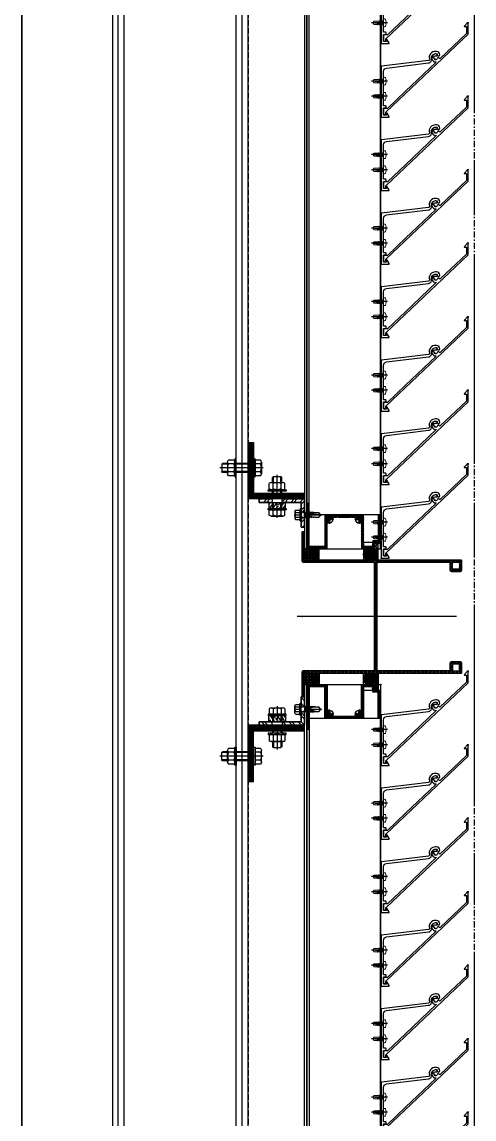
# Model space of a CAD drawing. Header units: millimetres. Extents: x -4391136 to -1798569, y -886572 to -291056.
# Drawn here: x -2302475 to -2302075, y -370290 to -369320 of the extents above; entities that cross this region are included whole.
import ezdxf
from ezdxf.enums import TextEntityAlignment as Align

# ---------------------------------------------------------------- set-up
doc = ezdxf.new("R2010")
doc.units = ezdxf.units.MM
doc.set_wipeout_variables(frame=1)
for name, pattern in [('CENTER', [50.8, 31.75, -6.35, 6.35, -6.35]), ('HIDDEN', [0.375, 0.25, -0.125]), ('TA_GL_000.70000', [1.925, 0.7, -0.175, 0.175, -0.175, 0.7]), ('Xref-C-1-PP17-AR-2214-01-B$0$DPA_Grid _ Level 100', [10, 5.5, -1.6, 1.3, -1.6]), ('Xref-C-1-PP17-AR-2214-01-B$0$Hidden', [7.1438, 4.7625, -2.3813])]:
    doc.linetypes.add(name, pattern=pattern)
for name, color, linetype, plot in [('000 - 0_HIDE_OBJ_FRAMING_DEF_DIMS', 7, 'Continuous', False), ('010 - ASPG_EXTR_DEF_SUB', 7, 'Continuous', False), ('010 - ASPG_FASTERN_DEF_SUB', 7, 'Continuous', False), ('010 - ASPG_FRAMING_DEF_SUB', 7, 'Continuous', False)]:
    doc.layers.add(name, color=color, linetype=linetype, plot=plot)
for name, color, linetype in [('000 - 0_SYM_DWG_GRID-BUBBLE_MAIN_COLOR_1', 7, 'Continuous'), ('000 - 0_SYM_DWG_GRIDLINE_MAIN_COLOR_251', 7, 'Continuous'), ('000 - GRID', 7, 'CENTER'), ('000 - STRUCTURE_STEEL_ACCESORIES_MAIN_COLOR_2', 7, 'Continuous'), ('000 - STRUCTURE_STEEL_ACCESORIES_WIPEOUT_', 7, 'Continuous'), ('010 - ASPG_ACCESSORIES_HATCH_', 7, 'Continuous'), ('010 - ASPG_ACCESSORIES_MAIN_COLOR_1', 7, 'Continuous'), ('010 - ASPG_ACCESSORIES_SUB_COLOR_1', 7, 'Continuous'), ('010 - ASPG_ACCESSORIES_SUB_COLOR_2', 7, 'Continuous'), ('010 - ASPG_ACCESSORIES_SYMBOL_', 7, 'Continuous'), ('010 - ASPG_ACCESSORIES_WIPEOUT_', 7, 'Continuous'), ('010 - ASPG_EXTR_MAIN_COLOR_2', 7, 'Continuous'), ('010 - ASPG_FASTERN_MAIN_COLOR_1', 7, 'Continuous'), ('010 - ASPG_FASTERN_SUB_COLOR_2', 7, 'Continuous'), ('010 - ASPG_FASTERN_SUB_COLOR_3', 7, 'Continuous'), ('010 - ASPG_FRAMING_CUT_COLOR_4', 7, 'Continuous'), ('010 - ASPG_FRAMING_HATCH_', 7, 'Continuous'), ('010 - ASPG_FRAMING_MAIN_COLOR_1', 7, 'Continuous'), ('010 - ASPG_FRAMING_MAIN_COLOR_2', 7, 'Continuous'), ('010 - ASPG_FRAMING_SUB_COLOR_2', 7, 'Continuous'), ('010 - ASPG_FRAMING_WIPEOUT_', 7, 'Continuous'), ('_PP-Dim', 7, 'Continuous'), ('BOLT & SCREW', 7, 'Continuous'), ('Center Line', 7, 'CENTER'), ('Xref-C-1-PP17-AR-2214-01-B$0$A-DETL-MBND', 7, 'Xref-C-1-PP17-AR-2214-01-B$0$Hidden'), ('Xref-C-1-PP17-AR-2214-01-B$0$A-FLOR-E', 7, 'Continuous'), ('Xref-C-1-PP17-AR-2214-01-B$0$S-COLS', 7, 'Continuous'), ('Xref-C-1-PP17-AR-2214-01-B$0$S-COLS-E', 7, 'Continuous'), ('Xref-C-1-PP17-AR-2214-01-B$0$WALL-E', 7, 'Continuous')]:
    doc.layers.add(name, color=color, linetype=linetype)
doc.layers.add('12-GRID', color=7, linetype='CENTER', lineweight=13)
doc.layers.add('SCREW', color=7, linetype='Continuous', lineweight=5)
doc.styles.add('Arial', font='arial.ttf', dxfattribs={"height": 1500})
doc.styles.add('TA', font='', dxfattribs={"height": 4.5})
doc.styles.get('TA').set_extended_font_data('Cordia New')
pattern_1 = [(270, (1257419.24324, -520041.6224), (0.65495992507, -1.1344238721), [0.7562825814, -1.5125651628]), (30, (1257419.24324, -520041.6224), (0.65495992936, 1.1344238696), [0.7562825814, -1.5125651628]), (330, (1257419.24324, -520041.6224), (1.30991985442, -2.48e-09), [-1.5125651628, 0.7562825814])]
pattern_2 = [(315, (1257419.4929, -520021.6224), (1.3369313545, 1.3369313545), []), (45, (1257419.4929, -520021.6224), (-1.3369313545, 1.3369313545), [])]
pattern_3 = [(270, (1257419.4425, -520043.9224), (0.65495992507, -1.1344238721), [0.7562825814, -1.5125651628]), (30, (1257419.4425, -520043.9224), (0.65495992936, 1.1344238696), [0.7562825814, -1.5125651628]), (330, (1257419.4425, -520043.9224), (1.30991985442, -2.48e-09), [-1.5125651628, 0.7562825814])]
pattern_4 = [(315, (1257419.1929, -520023.9224), (1.3369313545, 1.3369313545), []), (45, (1257419.1929, -520023.9224), (-1.3369313545, 1.3369313545), [])]
pattern_5 = [(45, (68845973.911, -106253.634), (-4.0411152545, 4.0411152545), []), (45, (68845976.6053, -106253.634), (-4.0411152545, 4.0411152545), [])]

# ---------------------------------------------------------------- blocks, each defined once
blk = doc.blocks.new('*U1277')
at = {"layer": '000 - 0_SYM_DWG_GRIDLINE_MAIN_COLOR_251', "color": 7, "linetype": 'ByBlock', "ltscale": 5}
blk.add_line((30, 0), (-560.5, 0), dxfattribs=at)
at = {"color": 7, "style": 'TA', "flags": 1}
blk.add_attdef('LOCATION', (6, -6), '', height=4.5, rotation=270, dxfattribs=at)
at = {"layer": '000 - 0_SYM_DWG_GRID-BUBBLE_MAIN_COLOR_1', "color": 7, "style": 'Arial'}
blk.add_attdef('GRID-HEAD', text='', height=4, rotation=180, dxfattribs=at).set_placement((73.75, 0), align=Align.MIDDLE_CENTER)
blk = doc.blocks.new('W-1-PP17-ENT2_REV00_20260526-152343_LOPF_MAIN_DIMS')
at = {"layer": '000 - GRID', "color": 7, "linetype": 'TA_GL_000.70000', "xscale": 50.00000000000036, "yscale": 50.00000000000036, "zscale": 50.00000000000036, "rotation": 180}
blk.add_blockref('*U1277', (-26525, 0), dxfattribs=at)
blk = doc.blocks.new('Xref-C-1-PP17-AR-2214-01-B$0$H-Wide Flange-Column - H100x100x17_2-V79-ENTRANCE 2 - LOWER ROOF FLOOR PLAN01-flat-1')
at = {"layer": 'Xref-C-1-PP17-AR-2214-01-B$0$S-COLS-E', "lineweight": 9}
h = blk.add_hatch(dxfattribs=at)
h.set_pattern_fill('ACET-2D-FP_38', angle=270, style=0, pattern_type=2)
h.set_pattern_definition([(45, (2739892.75, 501082.1), (-251.44717, 251.44717), []), (45, (2739892.75, 501463.1), (-251.44717, 251.44717), [])])
h.paths.add_polyline_path([(-46.07, -50), (-42, -50), (-42, -13), (-39.07, -5.93), (-32, -3), (32, -3), (39.07, -5.93), (42, -13), (42, -50), (50, -50), (50, 50), (42, 50), (42, 13), (39.07, 5.93), (32, 3), (-32, 3), (-39.07, 5.93), (-42, 13), (-42, 50), (-50, 50), (-50, -50)])
at = {"layer": 'Xref-C-1-PP17-AR-2214-01-B$0$S-COLS', "color": 7}
for p, q in [((-42, 50), (-50, 50)), ((-50, 50), (-50, -50)), ((-42, 13), (-42, 50)), ((50, 50), (42, 50)), ((42, 50), (42, 13)), ((50, -50), (50, 50)), ((32, 3), (-32, 3)), ((-32, -3), (32, -3)), ((-42, -50), (-42, -13)), ((42, -13), (42, -50)), ((-50, -50), (-42, -50)), ((42, -50), (50, -50))]:
    blk.add_line(p, q, dxfattribs=at)
for centre, start, end in [((-32, 13), 180, 270), ((32, 13), 270, 0), ((-32, -13), 90, 180), ((32, -13), 0, 90)]:
    blk.add_arc(centre, 10, start, end, dxfattribs=at)
blk = doc.blocks.new('W-1-PP17-ENT2_REV00_20260526-152612_EX_LOPF-1')
at = {"layer": '000 - 0_HIDE_OBJ_FRAMING_DEF_DIMS', "color": 7, "linetype": 'Xref-C-1-PP17-AR-2214-01-B$0$DPA_Grid _ Level 100'}
blk.add_line((-29475.62, 0), (7016, 0), dxfattribs=at)
at = {"layer": 'Xref-C-1-PP17-AR-2214-01-B$0$A-DETL-MBND', "color": 7}
blk.add_line((-13435, -200), (970, -200), dxfattribs=at)
at = {"layer": 'Xref-C-1-PP17-AR-2214-01-B$0$A-FLOR-E', "color": 7}
blk.add_line((-7230, -400), (-2250, -400), dxfattribs=at)
at = {"layer": 'Xref-C-1-PP17-AR-2214-01-B$0$WALL-E', "color": 7}
blk.add_line((-2250, -400), (-7230, -400), dxfattribs=at)
at = {"color": 7, "rotation": 270}
blk.add_blockref('Xref-C-1-PP17-AR-2214-01-B$0$H-Wide Flange-Column - H100x100x17_2-V79-ENTRANCE 2 - LOWER ROOF FLOOR PLAN01-flat-1', (-4433.17, -250), dxfattribs=at)
blk = doc.blocks.new('*U3395')
at = {"layer": '12-GRID', "color": 7, "linetype": 'CENTER'}
for p, q in [((0, -6.2), (0, 2.2)), ((-4.2, -2), (4.2, -2))]:
    blk.add_line(p, q, dxfattribs=at)
at = {"layer": 'BOLT & SCREW', "color": 7}
for p, q in [((-0.55, -1.77), (-1.77, -1.56)), ((-0.55, -2.23), (-1.77, -2.44)), ((-0.46, -1.77), (-0.88, -1.56)), ((-0.46, -2.23), (-0.88, -2.44)), ((-0.23, -1.45), (-0.44, -0.23)), ((-0.23, -1.54), (-0.44, -1.12)), ((-0.23, -2.46), (-0.44, -2.88)), ((-0.23, -2.55), (-0.44, -3.77)), ((0.23, -1.45), (0.44, -0.23)), ((0.23, -1.54), (0.44, -1.12)), ((0.44, -2.88), (0.23, -2.46)), ((0.23, -2.55), (0.44, -3.77)), ((0.46, -1.77), (0.88, -1.56)), ((0.46, -2.23), (0.88, -2.44)), ((0.55, -1.77), (1.77, -1.56)), ((0.55, -2.23), (1.77, -2.44))]:
    blk.add_line(p, q, dxfattribs=at)
for points in [[(-1.77, -1.56), (-0.88, -1.56, 0.414214), (-0.44, -1.12), (-0.44, -0.23), (0.44, -0.23), (0.44, -1.12, 0.414214), (0.88, -1.56), (1.77, -1.56), (1.77, -2.44), (0.88, -2.44, 0.414214), (0.44, -2.88), (0.44, -3.77), (-0.44, -3.77), (-0.44, -2.88, 0.414214), (-0.88, -2.44), (-1.77, -2.44)], [(0.23, -2.46, -0.414214), (0.46, -2.23), (0.55, -2.23), (0.55, -1.77), (0.46, -1.77, -0.414214), (0.23, -1.54), (0.23, -1.45), (-0.23, -1.45), (-0.23, -1.54, -0.414214), (-0.46, -1.77), (-0.55, -1.77), (-0.55, -2.23), (-0.46, -2.23, -0.414214), (-0.23, -2.46), (-0.23, -2.55), (0.23, -2.55)]]:
    blk.add_lwpolyline(points, format="xyb", close=True, dxfattribs=at)
blk.add_circle((0, -2), 3.5, dxfattribs=at)
blk = doc.blocks.new('000_ASPG_TYP_FILES_20260218-010703_FRAME_EXTR_')
at = {"layer": '010 - ASPG_FRAMING_HATCH_'}
h = blk.add_hatch(dxfattribs=at)
h.set_pattern_fill('ANSI32', scale=0.1, angle=180)
edge = h.paths.add_edge_path()
edge.add_line((2, 16), (2, 2))
edge.add_line((2, 2), (39.7, 2))
edge.add_arc((39.7, 1.7), 0.3, 0, 90, ccw=False)
edge.add_line((40, 1.7), (40, 0.3))
edge.add_arc((39.7, 0.3), 0.3, -90, 0, ccw=False)
edge.add_line((39.7, 0), (0.3, 0))
edge.add_arc((0.3, 0.3), 0.3, 180, 270, ccw=False)
edge.add_line((0, 0.3), (0, 17.7))
edge.add_arc((0.3, 17.7), 0.3, 90, 180, ccw=False)
edge.add_line((0.3, 18), (22.56, 18))
edge.add_arc((22.56, 18.5), 0.5, 270, 380.20955)
edge.add_arc((26.17, 19.83), 3.35, 182.06379, 200.20955, ccw=False)
edge.add_arc((23.58, 19.74), 0.76, 2.06379, 182.06379, ccw=False)
edge.add_arc((26.17, 19.83), 1.83, 182.06379, 447.93621)
edge.add_arc((26.26, 22.42), 0.76, 87.93621, 267.93621, ccw=False)
edge.add_arc((26.17, 19.83), 3.35, 69.79045, 87.93621, ccw=False)
edge.add_arc((27.5, 23.44), 0.5, 249.79045, 360)
edge.add_line((28, 23.44), (28, 26.68))
edge.add_line((28, 26.68), (28.5, 27.18))
edge.add_line((28.5, 27.18), (28, 27.68))
edge.add_line((28, 27.68), (28, 38.62))
edge.add_line((28, 38.62), (28.5, 39.12))
edge.add_line((28.5, 39.12), (28, 39.62))
edge.add_line((28, 39.62), (28, 42.86))
edge.add_arc((27.5, 42.86), 0.5, 0, 110.20955)
edge.add_arc((26.17, 46.47), 3.35, 272.06379, 290.20955, ccw=False)
edge.add_arc((26.26, 43.88), 0.76, 92.06379, 272.06379, ccw=False)
edge.add_arc((26.17, 46.47), 1.83, 272.06379, 537.93621)
edge.add_arc((23.58, 46.56), 0.76, 177.93621, 357.93621, ccw=False)
edge.add_arc((26.17, 46.47), 3.35, 159.79045, 177.93621, ccw=False)
edge.add_arc((22.56, 47.8), 0.5, 339.79045, 450)
edge.add_line((22.56, 48.3), (0.3, 48.3))
edge.add_arc((0.3, 48.6), 0.3, 180, 270, ccw=False)
edge.add_line((0, 48.6), (0, 60))
edge.add_arc((0.3, 60), 0.3, 90, 180, ccw=False)
edge.add_line((0.3, 60.3), (5, 60.3))
edge.add_line((5, 60.3), (5, 65))
edge.add_arc((5.3, 65), 0.3, 90, 180, ccw=False)
edge.add_line((5.3, 65.3), (30, 65.3))
edge.add_line((30, 65.3), (30, 63.6))
edge.add_arc((29.7, 63.6), 0.3, -90, 0, ccw=False)
edge.add_line((29.7, 63.3), (7.3, 63.3))
edge.add_arc((7.3, 63), 0.3, 90, 180)
edge.add_line((7, 63), (7, 58.3))
edge.add_line((7, 58.3), (2.3, 58.3))
edge.add_arc((2.3, 58), 0.3, 90, 180)
edge.add_line((2, 58), (2, 50.6))
edge.add_arc((2.3, 50.6), 0.3, 180, 270)
edge.add_line((2.3, 50.3), (29.7, 50.3))
edge.add_arc((29.7, 50), 0.3, 0, 90, ccw=False)
edge.add_line((30, 50), (30, 26.68))
edge.add_line((30, 26.68), (30, 16.3))
edge.add_arc((29.7, 16.3), 0.3, -90, 0, ccw=False)
edge.add_line((29.7, 16), (2, 16))
at = {"layer": '010 - ASPG_FRAMING_CUT_COLOR_4', "color": 7}
blk.add_lwpolyline([(2, 16), (2, 2), (39.7, 2, -0.414214), (40, 1.7), (40, 0.3, -0.414214), (39.7, 0), (0.3, 0, -0.414214), (0, 0.3), (0, 17.7, -0.414214), (0.3, 18), (22.56, 18, 0.52173), (23.03, 18.67, -0.079342), (22.82, 19.71, -1), (24.34, 19.76, 2.296346), (26.24, 21.66, -1), (26.29, 23.18, -0.079342), (27.33, 22.97, 0.52173), (28, 23.44), (28, 26.68), (28.5, 27.18), (28, 27.68), (28, 38.62), (28.5, 39.12), (28, 39.62), (28, 42.86, 0.52173), (27.33, 43.33, -0.079342), (26.29, 43.12, -1), (26.24, 44.64, 2.296346), (24.34, 46.54, -1), (22.82, 46.59, -0.079342), (23.03, 47.63, 0.52173), (22.56, 48.3), (0.3, 48.3, -0.414214), (0, 48.6), (0, 60, -0.414214), (0.3, 60.3), (5, 60.3), (5, 65, -0.414214), (5.3, 65.3), (30, 65.3), (30, 63.6, -0.414214), (29.7, 63.3), (7.3, 63.3, 0.414214), (7, 63), (7, 58.3), (2.3, 58.3, 0.414214), (2, 58), (2, 50.6, 0.414214), (2.3, 50.3), (29.7, 50.3, -0.414214), (30, 50), (30, 26.68), (30, 16.3, -0.414214), (29.7, 16)], format="xyb", close=True, dxfattribs=at)
at = {"color": 7}
for p in [(26.17, 48.47), (26.17, 21.83)]:
    blk.add_blockref('*U3395', p, dxfattribs=at)
blk = doc.blocks.new('*U3397')
at = {"layer": '010 - ASPG_FRAMING_HATCH_', "transparency": 33554585}
h = blk.add_hatch(dxfattribs=at)
h.set_pattern_fill('ANSI32', scale=0.25)
edge = h.paths.add_edge_path()
edge.add_line((2, -50), (2, -75))
edge.add_line((2, -75), (0, -75))
edge.add_line((0, -75), (0, -49))
edge.add_arc((1, -49), 1, 90, 180, ccw=False)
edge.add_line((1, -48), (63, -48))
edge.add_arc((63, -47), 1, 270, 360)
edge.add_line((64, -47), (64, 47))
edge.add_arc((63, 47), 1, 0, 90)
edge.add_line((63, 48), (1, 48))
edge.add_arc((1, 49), 1, 180, 270, ccw=False)
edge.add_line((0, 49), (0, 75))
edge.add_line((0, 75), (2, 75))
edge.add_line((2, 75), (2, 50))
edge.add_line((2, 50), (141, 50))
edge.add_line((141, 50), (141, 41))
edge.add_arc((140, 41), 1, 270, 360, ccw=False)
edge.add_line((140, 40), (132, 40))
edge.add_arc((132, 41), 1, 180, 270, ccw=False)
edge.add_line((131, 41), (131, 47))
edge.add_arc((130, 47), 1, 0, 90)
edge.add_line((130, 48), (67, 48))
edge.add_arc((67, 47), 1, 90, 180)
edge.add_line((66, 47), (66, -47))
edge.add_arc((67, -47), 1, 180, 270)
edge.add_line((67, -48), (130, -48))
edge.add_arc((130, -47), 1, 270, 360)
edge.add_line((131, -47), (131, -41))
edge.add_arc((132, -41), 1, 90, 180, ccw=False)
edge.add_line((132, -40), (140, -40))
edge.add_arc((140, -41), 1, 0, 90, ccw=False)
edge.add_line((141, -41), (141, -50))
edge.add_line((141, -50), (2, -50))
h.paths.add_polyline_path([(139, 48), (139, 42), (133, 42), (133, 48)], flags=16)
h.paths.add_polyline_path([(139, -48), (139, -42), (133, -42), (133, -48)], flags=16)
at = {"layer": '010 - ASPG_FRAMING_HATCH_'}
h = blk.add_hatch(dxfattribs=at)
h.set_pattern_fill('ANSI37', scale=0.595498, angle=-90)
h.set_pattern_definition(pattern_4)
edge = h.paths.add_edge_path()
edge.add_ellipse((11.53, 55), major_axis=(0, -5), ratio=0.644482, start_angle=180, end_angle=360, ccw=False)
edge.add_line((11.53, 60), (2, 60))
edge.add_arc((-7.9, 55), 11.09, -26.79627, 26.79627, ccw=False)
edge.add_line((2, 50), (11.53, 50))
h = blk.add_hatch(dxfattribs=at)
h.set_pattern_fill('HONEY', scale=0.238199, angle=-90)
h.set_pattern_definition(pattern_3)
edge = h.paths.add_edge_path()
edge.add_ellipse((11.78, 55), major_axis=(0, -5), ratio=0.644482, start_angle=0, end_angle=360, ccw=False)
h = blk.add_hatch(dxfattribs=at)
h.set_pattern_fill('HONEY', scale=0.238199, angle=-90)
h.set_pattern_definition(pattern_1)
edge = h.paths.add_edge_path()
edge.add_ellipse((57.52, 55), major_axis=(0, -5), ratio=0.644482, start_angle=0, end_angle=360)
h = blk.add_hatch(dxfattribs=at)
h.set_pattern_fill('ANSI37', scale=0.595498, angle=-90)
h.set_pattern_definition(pattern_2)
edge = h.paths.add_edge_path()
edge.add_ellipse((57.77, 55), major_axis=(0, -5), ratio=0.644482, start_angle=0, end_angle=180)
edge.add_line((57.77, 60), (62, 60))
edge.add_arc((62, 60.3), 0.3, -90, 0)
edge.add_line((62.3, 60.3), (62.3, 61))
edge.add_line((62.3, 61), (61.8, 61.5))
edge.add_line((61.8, 61.5), (62.3, 62))
edge.add_line((62.3, 62), (61.8, 62.5))
edge.add_line((61.8, 62.5), (62.3, 63))
edge.add_line((62.3, 63), (61.8, 63.5))
edge.add_line((61.8, 63.5), (62.3, 64))
edge.add_line((62.3, 64), (62.3, 65))
edge.add_line((62.3, 65), (63.3, 65))
edge.add_line((63.3, 65), (63.8, 65.5))
edge.add_line((63.8, 65.5), (64.3, 65))
edge.add_line((64.3, 65), (64.8, 65.5))
edge.add_line((64.8, 65.5), (65.3, 65))
edge.add_line((65.3, 65), (65.8, 65.5))
edge.add_line((65.8, 65.5), (66.3, 65))
edge.add_line((66.3, 65), (67, 65))
edge.add_arc((67, 65.3), 0.3, -90, 0)
edge.add_line((67.3, 65.3), (67.3, 60))
edge.add_arc((77.2, 55), 11.09, 153.20373, 206.79627)
edge.add_line((67.3, 50), (57.77, 50))
h = blk.add_hatch(dxfattribs=at)
h.set_pattern_fill('ANSI37', scale=0.595498, angle=-90)
h.set_pattern_definition(pattern_4)
edge = h.paths.add_edge_path()
edge.add_ellipse((11.53, -55), major_axis=(0, 5), ratio=0.644482, start_angle=0, end_angle=180)
edge.add_line((11.53, -60), (2, -60))
edge.add_arc((-7.9, -55), 11.09, 333.20373, 386.79627)
edge.add_line((2, -50), (11.53, -50))
h = blk.add_hatch(dxfattribs=at)
h.set_pattern_fill('HONEY', scale=0.238199, angle=-90)
h.set_pattern_definition(pattern_3)
edge = h.paths.add_edge_path()
edge.add_ellipse((11.78, -55), major_axis=(0, 5), ratio=0.644482, start_angle=0, end_angle=360)
h = blk.add_hatch(dxfattribs=at)
h.set_pattern_fill('HONEY', scale=0.238199, angle=-90)
h.set_pattern_definition(pattern_1)
edge = h.paths.add_edge_path()
edge.add_ellipse((57.52, -55), major_axis=(0, 5), ratio=0.644482, start_angle=0, end_angle=360, ccw=False)
h = blk.add_hatch(dxfattribs=at)
h.set_pattern_fill('ANSI37', scale=0.595498, angle=-90)
h.set_pattern_definition(pattern_2)
edge = h.paths.add_edge_path()
edge.add_ellipse((57.77, -55), major_axis=(0, 5), ratio=0.644482, start_angle=180, end_angle=360, ccw=False)
edge.add_line((57.77, -60), (62, -60))
edge.add_arc((62, -60.3), 0.3, 360, 450, ccw=False)
edge.add_line((62.3, -60.3), (62.3, -61))
edge.add_line((62.3, -61), (61.8, -61.5))
edge.add_line((61.8, -61.5), (62.3, -62))
edge.add_line((62.3, -62), (61.8, -62.5))
edge.add_line((61.8, -62.5), (62.3, -63))
edge.add_line((62.3, -63), (61.8, -63.5))
edge.add_line((61.8, -63.5), (62.3, -64))
edge.add_line((62.3, -64), (62.3, -65))
edge.add_line((62.3, -65), (63.3, -65))
edge.add_line((63.3, -65), (63.8, -65.5))
edge.add_line((63.8, -65.5), (64.3, -65))
edge.add_line((64.3, -65), (64.8, -65.5))
edge.add_line((64.8, -65.5), (65.3, -65))
edge.add_line((65.3, -65), (65.8, -65.5))
edge.add_line((65.8, -65.5), (66.3, -65))
edge.add_line((66.3, -65), (67, -65))
edge.add_arc((67, -65.3), 0.3, 360, 450, ccw=False)
edge.add_line((67.3, -65.3), (67.3, -60))
edge.add_arc((77.2, -55), 11.09, 153.20373, 206.79627, ccw=False)
edge.add_line((67.3, -50), (57.77, -50))
at = {"layer": '010 - ASPG_FASTERN_DEF_SUB', "color": 7}
blk.add_point((0, 0), dxfattribs=at)
at = {"layer": '010 - ASPG_FRAMING_CUT_COLOR_4', "color": 7}
blk.add_lwpolyline([(2, -50), (2, -75), (0, -75), (0, -49, -0.414214), (1, -48), (63, -48, 0.414214), (64, -47), (64, 47, 0.414214), (63, 48), (1, 48, -0.414214), (0, 49), (0, 75), (2, 75), (2, 50), (141, 50), (141, 41, -0.414214), (140, 40), (132, 40, -0.414214), (131, 41), (131, 47, 0.414214), (130, 48), (67, 48, 0.414214), (66, 47), (66, -47, 0.414214), (67, -48), (130, -48, 0.414214), (131, -47), (131, -41, -0.414214), (132, -40), (140, -40, -0.414214), (141, -41), (141, -50)], format="xyb", close=True, dxfattribs=at)
for points in [[(139, 48), (139, 42), (133, 42), (133, 48)], [(139, -48), (139, -42), (133, -42), (133, -48)]]:
    blk.add_lwpolyline(points, close=True, dxfattribs=at)
at = {"layer": '010 - ASPG_FRAMING_DEF_SUB', "color": 7, "transparency": 33554508}
blk.add_line((136.5, 0), (-4.5, 0), dxfattribs=at)
at = {"layer": '010 - ASPG_FRAMING_DEF_SUB', "color": 7, "transparency": 33554457}
for points in [[(2, 50), (15, 50), (15, 60), (2, 60)], [(54.3, 50), (67.3, 50), (67.3, 65.5), (54.3, 65.5)], [(2, -50), (15, -50), (15, -60), (2, -60)], [(54.3, -50), (67.3, -50), (67.3, -65.5), (54.3, -65.5)]]:
    blk.add_lwpolyline(points, close=True, dxfattribs=at)
at = {"layer": '010 - ASPG_FRAMING_SUB_COLOR_2', "color": 7}
for points in [[(11.78, 50), (2, 50, 0.238199), (2, 60), (11.78, 60)], [(57.52, 50), (67.3, 50, -0.238199), (67.3, 60), (67.3, 65.3, -0.414214), (67, 65), (66.3, 65), (65.8, 65.5), (65.3, 65), (64.8, 65.5), (64.3, 65), (63.8, 65.5), (63.3, 65), (62.3, 65), (62.3, 64), (61.8, 63.5), (62.3, 63), (61.8, 62.5), (62.3, 62), (61.8, 61.5), (62.3, 61), (62.3, 60.3, -0.414214), (62, 60), (57.52, 60)], [(11.78, -50), (2, -50, -0.238199), (2, -60), (11.78, -60)], [(57.52, -50), (67.3, -50, 0.238199), (67.3, -60), (67.3, -65.3, 0.414214), (67, -65), (66.3, -65), (65.8, -65.5), (65.3, -65), (64.8, -65.5), (64.3, -65), (63.8, -65.5), (63.3, -65), (62.3, -65), (62.3, -64), (61.8, -63.5), (62.3, -63), (61.8, -62.5), (62.3, -62), (61.8, -61.5), (62.3, -61), (62.3, -60.3, 0.414214), (62, -60), (57.52, -60)]]:
    blk.add_lwpolyline(points, format="xyb", dxfattribs=at)
at = {"layer": '010 - ASPG_FRAMING_SUB_COLOR_2', "color": 7, "extrusion": (0, 0, -1)}
for centre, major_axis in [((11.78, 55), (0, -5)), ((57.52, -55), (0, 5))]:
    blk.add_ellipse(centre, major_axis=major_axis, ratio=0.644482, dxfattribs=at)
at = {"layer": '010 - ASPG_FRAMING_SUB_COLOR_2', "color": 7}
for centre, major_axis in [((57.52, 55), (0, -5)), ((11.78, -55), (0, 5))]:
    blk.add_ellipse(centre, major_axis=major_axis, ratio=0.644482, dxfattribs=at)
blk = doc.blocks.new('PZG35-9D5')
at = {"layer": 'Center Line', "color": 7}
blk.add_line((0, 3.73), (0, -10.53), dxfattribs=at)
at = {"layer": 'SCREW', "color": 7}
for p, q in [((-1.4, 0), (-1.4, -1.09)), ((1.4, 0), (1.4, -0.59)), ((-1.85, -1.4), (1.85, -0.9)), ((-1.85, -1.4), (-1.4, -1.09)), ((-1.85, -1.4), (-1.4, -1.71)), ((-1.85, -2.7), (1.85, -2.2)), ((-1.85, -2.7), (-1.4, -2.39)), ((-1.85, -2.7), (-1.4, -3.01)), ((-1.85, -4), (-1.4, -3.69)), ((-1.85, -4), (-0.99, -3.88)), ((-1.85, -4), (-1.4, -4.31)), ((-1.4, -1.09), (1.4, -0.59)), ((-1.4, -1.71), (1.4, -1.21)), ((-1.4, -1.71), (-1.4, -2.39)), ((-1.4, -2.39), (1.4, -1.89)), ((-1.4, -3.01), (1.4, -2.51)), ((-1.4, -3.01), (-1.4, -3.69)), ((-1.4, -3.69), (-0.84, -3.59)), ((-1.4, -4.31), (-1.18, -4.27)), ((-1.4, -4.31), (-1.4, -8.1)), ((0, -9.5), (-1.4, -8.1)), ((0, -9.5), (1.4, -8.1)), ((0.56, -3.34), (1.4, -3.19)), ((0.71, -3.65), (1.85, -3.5)), ((0.71, -3.93), (1.4, -3.81)), ((0.71, -4.61), (1.4, -4.49)), ((0.71, -4.95), (1.85, -4.8)), ((0.71, -5.23), (1.4, -5.11)), ((1.85, -0.9), (1.4, -0.59)), ((1.85, -0.9), (1.4, -1.21)), ((1.4, -1.21), (1.4, -1.89)), ((1.85, -2.2), (1.4, -1.89)), ((1.85, -2.2), (1.4, -2.51)), ((1.4, -2.51), (1.4, -3.19)), ((1.85, -3.5), (1.4, -3.19)), ((1.85, -3.5), (1.4, -3.81)), ((1.4, -3.81), (1.4, -4.49)), ((1.85, -4.8), (1.4, -4.49)), ((1.85, -4.8), (1.4, -5.11)), ((1.4, -5.11), (1.4, -8.1))]:
    blk.add_line(p, q, dxfattribs=at)
blk.add_lwpolyline([(0, -9.5), (0.71, -5.23), (0.71, -3.6, 0.417657), (0.41, -3.3, 0.108102), (-0.84, -3.59), (-1.4, -4.7)], format="xyb", dxfattribs=at)
blk = doc.blocks.new('*U3396')
at = {"layer": 'SCREW', "color": 7}
blk.add_lwpolyline([(3.03, 1.78, 0.09906), (0.8, 2.55), (0.8, 2.27), (-0.8, 2.27), (-0.8, 2.55, 0.09906), (-3.03, 1.78, 0.266588), (-3.5, 0.96), (-3.5, 0.2, 0.414214), (-3.3, 0), (3.3, 0, 0.414214), (3.5, 0.2), (3.5, 0.96, 0.266588)], format="xyb", close=True, dxfattribs=at)
blk.add_blockref('PZG35-9D5', (0, 0), dxfattribs=at)
blk = doc.blocks.new('*U3399')
at = {"color": 7}
blk.add_point((0, 0), dxfattribs=at)
at = {"layer": '010 - ASPG_ACCESSORIES_MAIN_COLOR_1', "color": 7}
blk.add_lwpolyline([(-39.7, -0.6, 0.414214), (-40, -0.9), (-40, -7.37, 0.57735), (-39.65, -7.57), (-36.64, -5.83, 0.767327), (-36.79, -5.3), (-37.9, -5.3, -0.414214), (-38.2, -5), (-38.2, -2.8, -0.414214), (-38, -2.6), (-32.18, -2.6, -0.388879), (-31.98, -2.78), (-31.85, -4.34, 0.388879), (-31.35, -4.8), (-30.3, -4.8, 0.414214), (-30, -4.5), (-30, -2.9, -0.414214), (-29.7, -2.6), (0.41, -2.6, -0.378969), (3.39, -5.24), (7.95, -42.52, 0.446593), (11.62, -45.08, -0.489802), (16.08, -48.68), (16.06, -49.36, -0.18248), (15.8, -50.02, -0.267949), (15.33, -50.17, 1.122115), (15.1, -52.34, 0.405004), (18.06, -49.4), (18.08, -48.72, 0.489805), (11.16, -43.13, -0.446597), (9.94, -42.28), (4.87, -0.85, 0.364176), (4.57, -0.6)], format="xyb", close=True, dxfattribs=at)
at = {"layer": '010 - ASPG_EXTR_DEF_SUB', "color": 7}
for p in [(-40, -0.5), (43.44, -76.9), (43.44, -77.5)]:
    blk.add_point(p, dxfattribs=at)
at = {"layer": '010 - ASPG_EXTR_MAIN_COLOR_2', "color": 7}
blk.add_lwpolyline([(11.37, -48.15), (11.47, -47.44), (12.18, -47.56), (12.29, -46.79, -0.535538), (14.19, -49.17, 0.991572), (15.66, -49.58, 1.157025), (8.79, -48.77, -0.688558), (8.27, -48.99), (-17.14, -22.17), (-32.34, -6.13), (-32.34, -2.9, 0.414312), (-32.64, -2.6), (-37.54, -2.6, 0.414116), (-37.84, -2.9), (-37.84, -4.3, 0.414214), (-37.54, -4.6), (-35.99, -4.6, -0.205895), (-35.77, -4.69), (33.23, -77.5), (43.14, -77.5, 0.668179), (43.36, -76.99), (40.52, -74.15, 0.668179), (40.01, -74.36), (40.01, -76), (33.87, -76), (11.86, -52.78, -0.558354), (12.08, -51.95, 0.766275), (12.04, -50.39, -0.438583), (10.71, -48.05)], format="xyb", close=True, dxfattribs=at)
at = {"layer": 'SCREW', "color": 7, "rotation": 180}
for p in [(-21.65, -2.5), (-8.24, -2.5)]:
    blk.add_blockref('*U3396', p, dxfattribs=at)
blk = doc.blocks.new('*U2777')
at = {"color": 7}
blk.add_wipeout([(1380, 4), (60, 4), (60, 69.3), (1380, 69.3)], dxfattribs=at).dxf.layer = '010 - ASPG_FRAMING_WIPEOUT_'
blk.add_point((60, 69.5), dxfattribs=at)
at = {"layer": '010 - ASPG_FRAMING_MAIN_COLOR_2', "color": 7}
blk.add_lwpolyline([(1350, 69.3), (90, 69.3), (90, 6), (1350, 6)], close=True, dxfattribs=at)
at = {"layer": '010 - ASPG_FRAMING_SUB_COLOR_2', "color": 7}
for points in [[(1380, 4), (60, 4), (60, 69.3), (1380, 69.3)], [(60, 2), (60, 4), (1380, 4), (1380, 2)]]:
    blk.add_lwpolyline(points, close=True, dxfattribs=at)
at = {"color": 7, "rotation": 180}
for p in [(91.77, 69.3), (156.77, 69.3), (221.77, 69.3), (286.77, 69.3), (351.77, 69.3), (416.77, 69.3), (481.77, 69.3)]:
    blk.add_blockref('*U3399', p, dxfattribs=at)
at = {"color": 7, "transparency": 33554559, "xscale": -1, "rotation": 270}
blk.add_blockref('*U3397', (0, 0), dxfattribs=at)
at = {"color": 7}
blk.add_blockref('000_ASPG_TYP_FILES_20260218-010703_FRAME_EXTR_', (60, 4), dxfattribs=at)
blk = doc.blocks.new('*U2778')
at = {"color": 7}
blk.add_wipeout([(1380, 4), (60, 4), (60, 69.3), (1380, 69.3)], dxfattribs=at).dxf.layer = '010 - ASPG_FRAMING_WIPEOUT_'
blk.add_point((60, 69.5), dxfattribs=at)
at = {"layer": '010 - ASPG_FRAMING_MAIN_COLOR_2', "color": 7}
blk.add_lwpolyline([(1350, 69.3), (90, 69.3), (90, 6), (1350, 6)], close=True, dxfattribs=at)
at = {"layer": '010 - ASPG_FRAMING_SUB_COLOR_2', "color": 7}
for points in [[(1380, 4), (60, 4), (60, 69.3), (1380, 69.3)], [(60, 2), (60, 4), (1380, 4), (1380, 2)]]:
    blk.add_lwpolyline(points, close=True, dxfattribs=at)
at = {"color": 7, "xscale": -1, "rotation": 180}
for p in [(91.77, 69.3), (156.77, 69.3), (221.77, 69.3), (286.77, 69.3), (351.77, 69.3), (416.77, 69.3), (481.77, 69.3), (546.77, 69.3)]:
    blk.add_blockref('*U3399', p, dxfattribs=at)
at = {"color": 7, "transparency": 33554559, "xscale": -1, "rotation": 270}
blk.add_blockref('*U3397', (0, 0), dxfattribs=at)
at = {"color": 7}
blk.add_blockref('000_ASPG_TYP_FILES_20260218-010703_FRAME_EXTR_', (60, 4), dxfattribs=at)
blk = doc.blocks.new('*U1988')
at = {"color": 7}
blk.add_wipeout([(-1491.05, 0), (1488.95, 0), (1488.95, 119.92), (-1491.05, 119.92)], dxfattribs=at).dxf.layer = '010 - ASPG_FRAMING_WIPEOUT_'
at = {"layer": '010 - ASPG_FRAMING_MAIN_COLOR_1', "color": 7}
for p, q in [((1488.95, 119.92), (-1491.05, 119.92)), ((-1491.05, 114.85), (1488.95, 114.85)), ((-1491.05, 109.54), (1488.95, 109.54)), ((-1491.05, 10.38), (1488.95, 10.38)), ((-1491.05, 5.31), (1488.95, 5.31)), ((-1491.05, 0), (1488.95, 0))]:
    blk.add_line(p, q, dxfattribs=at)
blk = doc.blocks.new('*U1976')
at = {"layer": '010 - ASPG_ACCESSORIES_SUB_COLOR_2', "color": 7}
for p, q in [((-2.08, -1.55), (-2.08, 0)), ((2.08, -1.05), (2.08, 0)), ((-2.73, -1.9), (2.73, -1.4)), ((-2.73, -1.9), (-2.08, -1.55)), ((-2.73, -1.9), (-2.08, -2.25)), ((-2.73, -3.7), (2.73, -3.2)), ((-2.73, -3.7), (-2.08, -3.35)), ((-2.73, -3.7), (-2.08, -4.05)), ((-2.73, -5.5), (2.73, -5)), ((-2.73, -5.5), (2.73, -5)), ((-2.73, -5.5), (-2.08, -5.15)), ((-2.73, -5.5), (-2.08, -5.15)), ((-2.73, -5.5), (-2.08, -5.85)), ((-2.73, -5.5), (-2.08, -5.85)), ((-2.73, -7.3), (2.73, -6.8)), ((-2.73, -7.3), (-2.08, -6.95)), ((-2.73, -7.3), (-2.08, -7.65)), ((-2.73, -9.1), (-2.08, -8.75)), ((-2.73, -9.1), (-1.57, -8.98)), ((-2.73, -9.1), (-2.08, -9.45)), ((-2.08, -1.55), (2.08, -1.05)), ((-2.08, -2.25), (2.08, -1.75)), ((-2.08, -3.35), (-2.08, -2.25)), ((-2.08, -3.35), (2.08, -2.85)), ((-2.08, -4.05), (2.08, -3.55)), ((-2.08, -5.15), (-2.08, -4.05)), ((-2.08, -5.15), (2.08, -4.65)), ((-2.08, -5.15), (2.08, -4.65)), ((-2.08, -5.85), (2.08, -5.35)), ((-2.08, -5.85), (2.08, -5.35)), ((-2.08, -6.95), (-2.08, -5.85)), ((-2.08, -6.95), (-2.08, -5.85)), ((-2.08, -6.95), (2.08, -6.45)), ((-2.08, -7.65), (2.08, -7.15)), ((-2.08, -8.75), (-2.08, -7.65)), ((-2.08, -8.75), (-1.06, -8.61)), ((-2.08, -9.45), (-1.63, -9.39)), ((-2.08, -10.55), (-2.08, -9.45)), ((0.43, -8.44), (2.08, -8.25)), ((0.71, -8.78), (2.73, -8.6)), ((0.71, -9.1), (2.08, -8.95)), ((2.73, -1.4), (2.08, -1.05)), ((2.73, -1.4), (2.08, -1.75)), ((2.08, -2.85), (2.08, -1.75)), ((2.73, -3.2), (2.08, -2.85)), ((2.73, -3.2), (2.08, -3.55)), ((2.08, -4.65), (2.08, -3.55)), ((2.73, -5), (2.08, -4.65)), ((2.73, -5), (2.08, -4.65)), ((2.73, -5), (2.08, -5.35)), ((2.73, -5), (2.08, -5.35)), ((2.08, -6.45), (2.08, -5.35)), ((2.08, -6.45), (2.08, -5.35)), ((2.73, -6.8), (2.08, -6.45)), ((2.73, -6.8), (2.08, -7.15)), ((2.08, -8.25), (2.08, -7.15)), ((2.73, -8.6), (2.08, -8.25)), ((2.73, -8.6), (2.08, -8.95)), ((2.08, -10.05), (2.08, -8.95)), ((-2.73, -10.9), (-2.08, -10.55)), ((-2.73, -10.9), (-1.84, -10.81)), ((-2.73, -10.9), (-2.08, -11.25)), ((-2.08, -10.55), (-1.8, -10.51)), ((-2.08, -11.25), (-1.91, -11.23)), ((-2.08, -12.4), (-2.08, -11.25)), ((-2.08, -12.4), (-2.08, -15.6)), ((0, -17.2), (-2.08, -15.6)), ((0, -17.2), (2.08, -15.6)), ((0.71, -10.21), (2.08, -10.05)), ((0.71, -10.58), (2.73, -10.4)), ((0.71, -10.9), (2.08, -10.75)), ((2.73, -10.4), (2.08, -10.05)), ((2.73, -10.4), (2.08, -10.75)), ((2.08, -10.75), (2.08, -15.6))]:
    blk.add_line(p, q, dxfattribs=at)
blk.add_lwpolyline([(0, -17.2), (0.71, -11.46), (0.71, -8.74, 0.417657), (0.41, -8.44, 0.070993), (-1.53, -8.73), (-2.08, -12.4)], format="xyb", dxfattribs=at)
at = {"layer": '010 - ASPG_ACCESSORIES_SYMBOL_', "color": 7, "linetype": 'CENTER'}
blk.add_line((0, 6.14), (0, -18.2), dxfattribs=at)
at = {"layer": '010 - ASPG_FASTERN_MAIN_COLOR_1', "color": 7}
for p, q in [((-5.5, 0.55), (-5.5, 0)), ((5.5, 0), (-5.5, 0)), ((-5.2, 0.85), (-4.17, 1.2)), ((5.2, 0.85), (-5.2, 0.85)), ((-4.17, 5.05), (-4.17, 1.2)), ((4.17, 1.2), (-4.17, 1.2)), ((3.13, 5.45), (-3.13, 5.45)), ((-2.58, 0.85), (-2.08, 1.2)), ((-2.08, 5.05), (-2.08, 1.2)), ((2.08, 5.05), (2.08, 1.2)), ((2.45, 0.85), (2.08, 1.2)), ((4.17, 5.05), (4.17, 1.2)), ((5.2, 0.85), (4.17, 1.2)), ((5.5, 0.55), (5.5, 0))]:
    blk.add_line(p, q, dxfattribs=at)
for centre, radius, start, end in [((-5.2, 0.55), 0.3, 90, 180), ((-3.13, 3.89), 1.56, 48.01708, 131.98292), ((0, -0.18), 5.63, 68.27991, 111.72009), ((3.13, 3.89), 1.56, 48.01708, 131.98292), ((5.2, 0.55), 0.3, 0, 90)]:
    blk.add_arc(centre, radius, start, end, dxfattribs=at)
blk = doc.blocks.new('G$C7D677D58')
at = {"layer": '010 - ASPG_FASTERN_MAIN_COLOR_1'}
h = blk.add_hatch(dxfattribs=at)
h.set_pattern_fill('ANSI35', scale=0.02, angle=280.67684, style=0)
h.set_pattern_definition([(145.676841, (67.453535, -13.0942606), (0.00281929957, 0.00412935224), []), (145.676841, (67.4500606, -13.0949156), (0.00281929957, 0.00412935224), [0.00625, -0.00125, 0, -0.00125])])
h.paths.add_polyline_path([(0.02989, 0.01545), (0.02447, 0.01545), (0.02447, 0.00055), (0.02989, 0.00055)])
at = {"layer": '010 - ASPG_FASTERN_DEF_SUB', "color": 7, "ltscale": 0.1}
blk.add_line((0.03829, 0.008), (0, 0.008, 0), dxfattribs=at)
at = {"layer": '010 - ASPG_FASTERN_MAIN_COLOR_1', "color": 7}
for p, q in [((0.0024, 0.012, 0), (0.0016, 0.0112, 0)), ((0.0016, 0.0048, 0), (0.0016, 0.0112, 0)), ((0.00687, 0.0112, 0), (0.0016, 0.0112, 0)), ((0.00687, 0.012, 0), (0.0024, 0.012, 0)), ((0.00687, 0.0028, 0), (0.00687, 0.0132, 0)), ((0.01247, 0.01493, 0), (0.00767, 0.01493, 0)), ((0.01247, 0.01146, 0), (0.00767, 0.01146, 0)), ((0.01327, 0, 0), (0.01327, 0.016, 0)), ((0.01327, 0.016, 0), (0.01447, 0.016, 0)), ((0.01327, 0.0028, 0), (0.01327, 0.0132, 0)), ((0.01447, 0.016, 0), (0.01447, 0, 0)), ((0.02989, 0), (0.02989, 0.016)), ((0.02989, 0.016), (0.03109, 0.016)), ((0.03109, 0.016), (0.03109, 0)), ((0.03109, 0.00107), (0.03109, 0.01493)), ((0.03589, 0.01493), (0.03109, 0.01493)), ((0.03589, 0.01146), (0.03109, 0.01146)), ((0.03669, 0.0028), (0.03669, 0.0132)), ((0.00687, 0.0048, 0), (0.0016, 0.0048, 0)), ((0.0024, 0.004, 0), (0.0016, 0.0048, 0)), ((0.00687, 0.004, 0), (0.0024, 0.004, 0)), ((0.01247, 0.00454, 0), (0.00767, 0.00454, 0)), ((0.01247, 0.00107, 0), (0.00767, 0.00107, 0)), ((0.01447, 0, 0), (0.01327, 0, 0)), ((0.03109, 0), (0.02989, 0)), ((0.03589, 0.00454), (0.03109, 0.00454)), ((0.03589, 0.00107), (0.03109, 0.00107))]:
    blk.add_line(p, q, dxfattribs=at)
at = {"layer": '010 - ASPG_FASTERN_MAIN_COLOR_1', "color": 7, "elevation": 0}
for points in [[(0.00767, 0.01493, 0.46188), (0.00767, 0.01146, 0.23094), (0.00767, 0.00454, 0.46188), (0.00767, 0.00107)], [(0.01247, 0.01493, -0.46188), (0.01247, 0.01146, -0.23094), (0.01247, 0.00454, -0.46188), (0.01247, 0.00107)], [(0.03589, 0.01493, -0.46188), (0.03589, 0.01146, -0.23094), (0.03589, 0.00454, -0.46188), (0.03589, 0.00107)]]:
    blk.add_lwpolyline(points, format="xyb", dxfattribs=at)
at = {"layer": '010 - ASPG_FASTERN_MAIN_COLOR_1', "color": 7}
blk.add_lwpolyline([(0.02989, 0.01545), (0.02447, 0.01545), (0.02447, 0.00055), (0.02989, 0.00055)], close=True, dxfattribs=at)
at = {"layer": '010 - ASPG_FASTERN_SUB_COLOR_2', "color": 7, "linetype": 'HIDDEN'}
for p, q in [((0.02989, 0.012), (0.01447, 0.012, 0)), ((0.02989, 0.0112), (0.01447, 0.0112, 0)), ((0.02989, 0.0048), (0.01447, 0.0048, 0)), ((0.02989, 0.004), (0.01447, 0.004, 0))]:
    blk.add_line(p, q, dxfattribs=at)
blk = doc.blocks.new('010 - ASPG_ACCESSORIES_BRACKET_FOR_FRAME_TYPE-1_CUT-VIEW')
at = {"color": 7}
blk.add_wipeout([(0, 25), (0, 0), (40, 0), (40, 3), (3, 3), (3, 25)], dxfattribs=at).dxf.layer = '010 - ASPG_ACCESSORIES_WIPEOUT_'
at = {"layer": '010 - ASPG_ACCESSORIES_HATCH_'}
h = blk.add_hatch(dxfattribs=at)
h.set_pattern_fill('ANSI32', scale=0.03)
h.set_pattern_definition(pattern_5)
h.paths.add_polyline_path([(1.45, 16.09), (1.1, 16.73), (0.75, 16.09), (0, 16.09), (0, 25), (3, 25), (2.98, 16.09)])
h = blk.add_hatch(dxfattribs=at)
h.set_pattern_fill('ANSI32', scale=0.03)
h.set_pattern_definition(pattern_5)
h.paths.add_polyline_path([(0, 0), (0, 11.78), (0.18, 11.92), (1.25, 11.92), (1.6, 11.27), (1.95, 11.92), (3, 11.92), (3, 3), (19.7, 3), (19.7, 0)])
h = blk.add_hatch(dxfattribs=at)
h.set_pattern_fill('ANSI32', scale=0.03)
h.set_pattern_definition(pattern_5)
h.paths.add_polyline_path([(28.7, 0), (28.7, 3), (40, 3), (40, 0)])
at = {"layer": '010 - ASPG_ACCESSORIES_MAIN_COLOR_1', "color": 7}
blk.add_lwpolyline([(0, 25), (0, 0), (40, 0), (40, 3), (3, 3), (3, 25)], close=True, dxfattribs=at)
at = {"layer": '010 - ASPG_ACCESSORIES_SUB_COLOR_1', "color": 7}
for points in [[(1.45, 16.09), (1.1, 16.73), (0.75, 16.09), (0, 16.09), (0, 25), (3, 25), (2.98, 16.09)], [(0, 0), (0, 11.78), (0.18, 11.92), (1.25, 11.92), (1.6, 11.27), (1.95, 11.92), (3, 11.92), (3, 3), (19.7, 3), (19.7, 0)], [(28.7, 0), (28.7, 3), (40, 3), (40, 0)]]:
    blk.add_lwpolyline(points, close=True, dxfattribs=at)
blk = doc.blocks.new('G$CF155826C')
at = {"layer": '010 - ASPG_FASTERN_DEF_SUB', "color": 7, "ltscale": 0.1}
blk.add_line((0, 0.008), (0.03829, 0.008, 0), dxfattribs=at)
at = {"layer": '010 - ASPG_FASTERN_MAIN_COLOR_1', "color": 7}
for p, q in [((0.0016, 0.0028), (0.0016, 0.0132)), ((0.0024, 0.01493), (0.0072, 0.01493)), ((0.0024, 0.01146), (0.0072, 0.01146)), ((0.0072, 0.016), (0.0072, 0)), ((0.0084, 0.016), (0.0072, 0.016)), ((0.0072, 0.00107), (0.0072, 0.01493)), ((0.0084, 0), (0.0084, 0.016)), ((0.02382, 0.016, 0), (0.02382, 0, 0)), ((0.02502, 0.016, 0), (0.02382, 0.016, 0)), ((0.02502, 0, 0), (0.02502, 0.016, 0)), ((0.02502, 0.0028, 0), (0.02502, 0.0132, 0)), ((0.02582, 0.01493, 0), (0.03062, 0.01493, 0)), ((0.02582, 0.01146, 0), (0.03062, 0.01146, 0)), ((0.03142, 0.0028, 0), (0.03142, 0.0132, 0)), ((0.03142, 0.012, 0), (0.03589, 0.012, 0)), ((0.03142, 0.0112, 0), (0.03669, 0.0112, 0)), ((0.03589, 0.012, 0), (0.03669, 0.0112, 0)), ((0.03669, 0.0048, 0), (0.03669, 0.0112, 0)), ((0.0024, 0.00454), (0.0072, 0.00454)), ((0.0024, 0.00107), (0.0072, 0.00107)), ((0.0072, 0), (0.0084, 0)), ((0.02382, 0, 0), (0.02502, 0, 0)), ((0.02582, 0.00454, 0), (0.03062, 0.00454, 0)), ((0.02582, 0.00107, 0), (0.03062, 0.00107, 0)), ((0.03142, 0.0048, 0), (0.03669, 0.0048, 0)), ((0.03142, 0.004, 0), (0.03589, 0.004, 0)), ((0.03589, 0.004, 0), (0.03669, 0.0048, 0))]:
    blk.add_line(p, q, dxfattribs=at)
at = {"layer": '010 - ASPG_FASTERN_MAIN_COLOR_1', "color": 7, "elevation": 0}
for points in [[(0.0024, 0.01493, 0.46188), (0.0024, 0.01146, 0.23094), (0.0024, 0.00454, 0.46188), (0.0024, 0.00107)], [(0.02582, 0.01493, 0.46188), (0.02582, 0.01146, 0.23094), (0.02582, 0.00454, 0.46188), (0.02582, 0.00107)], [(0.03062, 0.01493, -0.46188), (0.03062, 0.01146, -0.23094), (0.03062, 0.00454, -0.46188), (0.03062, 0.00107)]]:
    blk.add_lwpolyline(points, format="xyb", dxfattribs=at)
at = {"layer": '010 - ASPG_FASTERN_SUB_COLOR_3', "color": 7, "linetype": 'HIDDEN'}
for p, q in [((0.0084, 0.012), (0.02382, 0.012, 0)), ((0.0084, 0.0112), (0.02382, 0.0112, 0)), ((0.0084, 0.0048), (0.02382, 0.0048, 0)), ((0.0084, 0.004), (0.02382, 0.004, 0))]:
    blk.add_line(p, q, dxfattribs=at)
blk = doc.blocks.new('*U1985')
at = {"color": 7, "xscale": -1, "rotation": 270}
blk.add_blockref('*U1976', (3, 11), dxfattribs=at)
at = {"color": 7}
blk.add_wipeout([(45, 75), (45, 30), (0, 30), (0, 25), (50, 25), (50, 75)], dxfattribs=at).dxf.layer = '000 - STRUCTURE_STEEL_ACCESORIES_WIPEOUT_'
at = {"layer": '010 - ASPG_ACCESSORIES_HATCH_'}
h = blk.add_hatch(dxfattribs=at)
h.set_pattern_fill('ANSI32', scale=0.03, angle=-90)
h.set_pattern_definition([(315, (-106132.4893, -14494238.6785), (1.01027881362, 1.01027881362), []), (315, (-106132.4893, -14494239.352), (1.01027881362, 1.01027881362), [])])
h.paths.add_polyline_path([(45, 75), (45, 30), (0, 30), (0, 25), (50, 25), (50, 75)])
at = {"layer": '000 - STRUCTURE_STEEL_ACCESORIES_MAIN_COLOR_2', "color": 7}
blk.add_lwpolyline([(45, 75), (45, 30), (0, 30), (0, 25), (50, 25), (50, 75)], close=True, dxfattribs=at)
at = {"color": 7, "xscale": -1000, "yscale": 1000, "zscale": 1000}
for name, p, rotation in [('G$CF155826C', (36.6, 60.5), 180), ('G$C7D677D58', (32.2, 46.47, 0), 90)]:
    blk.add_blockref(name, p, dxfattribs=dict(at, rotation=rotation))
at = {"color": 7, "xscale": -1, "rotation": 180}
blk.add_blockref('010 - ASPG_ACCESSORIES_BRACKET_FOR_FRAME_TYPE-1_CUT-VIEW', (0, 25), dxfattribs=at)
blk = doc.blocks.new('W-1-PP17-ENT2_REV00_20260528-225335_ASPG_UPPF')
at = {"color": 7}
blk.add_blockref('*U2777', (-4435, -152), dxfattribs=at)
at = {"color": 7, "rotation": 180}
blk.add_blockref('*U1988', (-4439, -200), dxfattribs=at)
at = {"color": 7, "xscale": -1}
blk.add_blockref('*U2778', (-4435, -152), dxfattribs=at)
at = {"color": 7, "xscale": -1.000000000000003, "rotation": 90}
blk.add_blockref('*U1985', (-4514, -150), dxfattribs=at)
at = {"color": 7, "rotation": 270}
blk.add_blockref('*U1985', (-4364, -150), dxfattribs=at)

msp = doc.modelspace()

# ---------------------------------------------------------------- block references
at = {"layer": '_PP-Dim', "color": 7, "rotation": 270}
msp.add_blockref('W-1-PP17-ENT2_REV00_20260526-152343_LOPF_MAIN_DIMS', (-2302074.57, -374281.04), dxfattribs=at)

# ---------------------------------------------------------------- next in the draw order: block references
msp.add_blockref('W-1-PP17-ENT2_REV00_20260526-152612_EX_LOPF-1', (-2302074.57, -374281.04), dxfattribs=at)

# ---------------------------------------------------------------- next in the draw order: block references
at = {"color": 7, "rotation": 270}
msp.add_blockref('W-1-PP17-ENT2_REV00_20260528-225335_ASPG_UPPF', (-2302074.57, -374281.04), dxfattribs=at)

doc.saveas('drawing.dxf')
